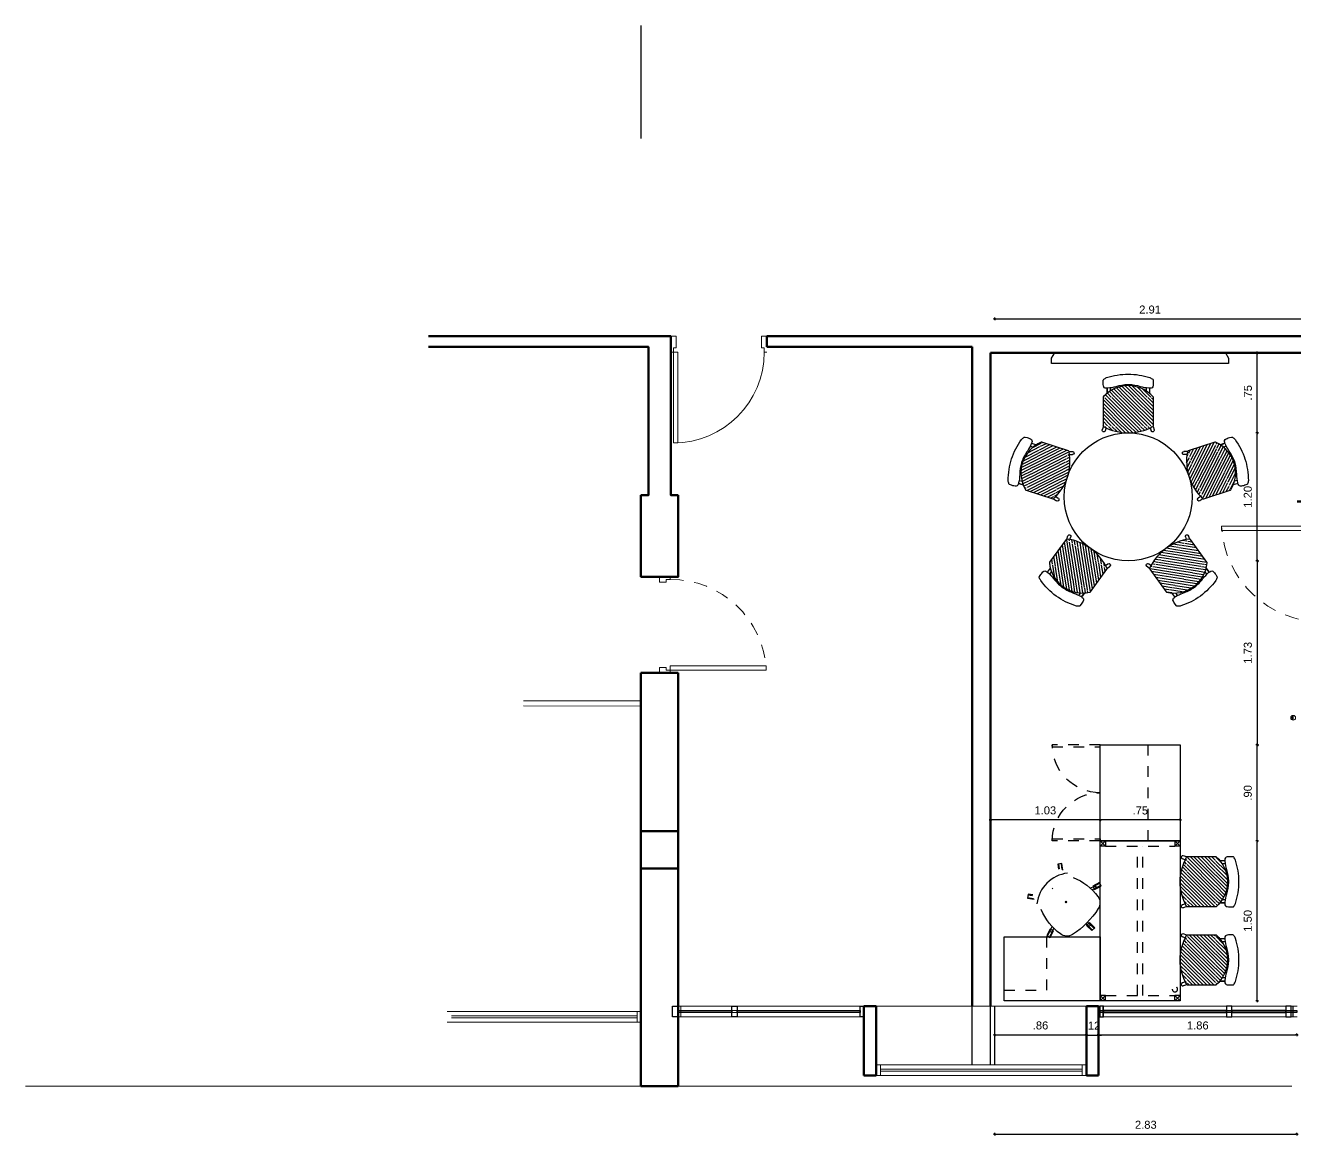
# Model space of a CAD drawing. Header units: millimetres. Extents: x -38 to 179, y -2 to 69.
# Drawn here: x 147.07 to 158.98, y 13.43 to 23.84 of the extents above; entities that cross this region are included whole.
import ezdxf

# ---------------------------------------------------------------- set-up
doc = ezdxf.new("R2010")
doc.units = ezdxf.units.MM
doc.linetypes.add('HIDDEN', pattern=[0.375, 0.25, -0.125])
doc.linetypes.add('HIDDEN2', pattern=[0.1875, 0.125, -0.0625])
doc.layers.get('0').update_dxf_attribs({"color": 255})
for name, color, linetype, lineweight in [('02 AZUL', 5, 'Continuous', 5), ('05 MAGENTA', 6, 'Continuous', 30), ('06 ROJO', 1, 'Continuous', 50), ('12 COLUMNAS', 4, 'Continuous', 70), ('14 ANTEPECHO', 3, 'Continuous', 15), ('15 DIVISIONES LIVS', 3, 'Continuous', 15), ('A_MUEBLES FIJOS', 6, 'Continuous', 5)]:
    doc.layers.add(name, color=color, linetype=linetype, lineweight=lineweight)
doc.layers.add('A_MOBILIARIO', color=6, linetype='Continuous')
doc.layers.add('X_COTAS50', color=6, linetype='Continuous')
doc.styles.add('UNAL PLANEACION', font='arial.ttf')
doc.dimstyles.new('COTAS 50', dxfattribs={"dimscale": 50, "dimtxt": 0.0015, "dimasz": 0.00025, "dimexe": 0, "dimexo": 0.00025, "dimgap": 0.001, "dimtad": 1, "dimzin": 4, "dimdsep": 46, "dimtxsty": 'UNAL PLANEACION', "dimblk": 'DIMBLK', "dimcen": 1, "dimse1": 1, "dimse2": 1, "dimclrd": 8, "dimclre": 8, "dimclrt": 256, "dimadec": 0, "dimazin": 1, "dimtfac": 1, "dimtix": 1, "dimtmove": 2, "dimatfit": 0, "dimldrblk": 'INDICE', "dimfxl": 1, "dimtolj": 1, "dimtzin": 0, "dimarcsym": 0})

# ---------------------------------------------------------------- blocks, each defined once
blk = doc.blocks.new('PT90M15')
blk.add_lwpolyline([(0.025, 0.1), (0.025, 1), (0.065, 1), (0.065, 0.1)], close=True)
for points in [[(0, 0), (0.05, 0), (0.05, 0.06), (0.025, 0.06), (0.025, 0.1), (0, 0.1)], [(0.9, 0), (0.85, 0), (0.85, 0.06), (0.875, 0.06), (0.875, 0.1), (0.9, 0.1)]]:
    blk.add_lwpolyline(points)
at = {"color": 252, "linetype": 'HIDDEN', "ltscale": 0.5}
blk.add_arc((-0.019, 0.107), 0.894, 359.542, 87.1849, dxfattribs=at)
blk = doc.blocks.new('DIMBLK')
for q in [(-1, 0), (0, 1), (1, 0), (0, -1)]:
    blk.add_line((0, 0), q)
blk.add_circle((0, 0), 0.5)
blk = doc.blocks.new('*D423')
at = {"layer": 'Defpoints', "color": 0, "transparency": 16777216}
for p in [(123.153, 3.636), (123.153, 1.924), (120.241, 1.651)]:
    blk.add_point(p, dxfattribs=at)
at = {"layer": 'X_COTAS50', "color": 8, "lineweight": -2, "transparency": 16777216}
blk.add_line((120.253, 3.636), (123.14, 3.636), dxfattribs=at)
at = {"layer": 'X_COTAS50', "color": 8, "lineweight": -2, "transparency": 16777216, "xscale": 0.0125, "yscale": 0.0125, "zscale": 0.0125, "rotation": 180}
blk.add_blockref('DIMBLK', (120.241, 3.636), dxfattribs=at)
at = {"layer": 'X_COTAS50', "color": 8, "lineweight": -2, "transparency": 16777216, "xscale": 0.0125, "yscale": 0.0125, "zscale": 0.0125}
blk.add_blockref('DIMBLK', (123.153, 3.636), dxfattribs=at)
at = {"layer": 'X_COTAS50', "transparency": 16777216, "insert": (121.697, 3.724), "char_height": 0.075, "attachment_point": 5, "style": 'UNAL PLANEACION'}
blk.add_mtext('\\A1;2.91', dxfattribs=at)
blk = doc.blocks.new('INDICE')
blk.add_line((-0.17, 0), (-1.17, 0))
blk.add_lwpolyline([(-0.52, 0.87), (-0.38, 0.93), (0, 0), (-0.38, -0.93), (-0.52, -0.87), (-0.17, 0)], close=True)
blk = doc.blocks.new('*D428')
at = {"layer": 'Defpoints', "color": 0, "transparency": 16777216}
for p in [(120.241, -2.806), (123.073, -3.351), (123.073, -4.007)]:
    blk.add_point(p, dxfattribs=at)
at = {"layer": 'X_COTAS50', "color": 8, "lineweight": -2, "transparency": 16777216}
blk.add_line((120.253, -4.007), (123.06, -4.007), dxfattribs=at)
at = {"layer": 'X_COTAS50', "color": 8, "lineweight": -2, "transparency": 16777216, "xscale": 0.0125, "yscale": 0.0125, "zscale": 0.0125, "rotation": 180}
blk.add_blockref('DIMBLK', (120.241, -4.007), dxfattribs=at)
at = {"layer": 'X_COTAS50', "color": 8, "lineweight": -2, "transparency": 16777216, "xscale": 0.0125, "yscale": 0.0125, "zscale": 0.0125}
blk.add_blockref('DIMBLK', (123.073, -4.007), dxfattribs=at)
at = {"layer": 'X_COTAS50', "transparency": 16777216, "insert": (121.657, -3.918), "char_height": 0.075, "attachment_point": 5, "style": 'UNAL PLANEACION'}
blk.add_mtext('\\A1;2.83', dxfattribs=at)
blk = doc.blocks.new('*D444')
at = {"layer": 'Defpoints', "color": 0, "transparency": 16777216}
for p in [(121.1, -3.076), (120.241, -3.487), (121.1, -3.73)]:
    blk.add_point(p, dxfattribs=at)
at = {"layer": 'X_COTAS50', "color": 8, "lineweight": -2, "transparency": 16777216}
blk.add_line((120.253, -3.076), (121.087, -3.076), dxfattribs=at)
at = {"layer": 'X_COTAS50', "color": 8, "lineweight": -2, "transparency": 16777216, "xscale": 0.0125, "yscale": 0.0125, "zscale": 0.0125, "rotation": 180}
blk.add_blockref('DIMBLK', (120.241, -3.076), dxfattribs=at)
at = {"layer": 'X_COTAS50', "color": 8, "lineweight": -2, "transparency": 16777216, "xscale": 0.0125, "yscale": 0.0125, "zscale": 0.0125}
blk.add_blockref('DIMBLK', (121.1, -3.076), dxfattribs=at)
at = {"layer": 'X_COTAS50', "transparency": 16777216, "insert": (120.67, -2.987), "char_height": 0.075, "attachment_point": 5, "style": 'UNAL PLANEACION'}
blk.add_mtext('\\A1;.86', dxfattribs=at)
blk = doc.blocks.new('*D445')
at = {"layer": 'Defpoints', "color": 0, "transparency": 16777216}
for p in [(121.215, -3.076), (121.1, -3.73), (121.215, -3.733)]:
    blk.add_point(p, dxfattribs=at)
at = {"layer": 'X_COTAS50', "color": 8, "lineweight": -2, "transparency": 16777216}
for p, q in [((121.087, -3.076), (121.075, -3.076)), ((121.1, -3.076), (121.215, -3.076)), ((121.227, -3.076), (121.24, -3.076))]:
    blk.add_line(p, q, dxfattribs=at)
at = {"layer": 'X_COTAS50', "color": 8, "lineweight": -2, "transparency": 16777216, "xscale": 0.0125, "yscale": 0.0125, "zscale": 0.0125}
blk.add_blockref('DIMBLK', (121.1, -3.076), dxfattribs=at)
at = {"layer": 'X_COTAS50', "color": 8, "lineweight": -2, "transparency": 16777216, "xscale": 0.0125, "yscale": 0.0125, "zscale": 0.0125, "rotation": 180}
blk.add_blockref('DIMBLK', (121.215, -3.076), dxfattribs=at)
at = {"layer": 'X_COTAS50', "transparency": 16777216, "insert": (121.157, -2.988), "char_height": 0.075, "attachment_point": 5, "style": 'UNAL PLANEACION'}
blk.add_mtext('\\A1;.12', dxfattribs=at)
blk = doc.blocks.new('*D446')
at = {"layer": 'Defpoints', "color": 0, "transparency": 16777216}
for p in [(123.073, -3.076), (121.215, -3.733), (123.073, -3.962)]:
    blk.add_point(p, dxfattribs=at)
at = {"layer": 'X_COTAS50', "color": 8, "lineweight": -2, "transparency": 16777216}
blk.add_line((121.227, -3.076), (123.06, -3.076), dxfattribs=at)
at = {"layer": 'X_COTAS50', "color": 8, "lineweight": -2, "transparency": 16777216, "xscale": 0.0125, "yscale": 0.0125, "zscale": 0.0125, "rotation": 180}
blk.add_blockref('DIMBLK', (121.215, -3.076), dxfattribs=at)
at = {"layer": 'X_COTAS50', "color": 8, "lineweight": -2, "transparency": 16777216, "xscale": 0.0125, "yscale": 0.0125, "zscale": 0.0125}
blk.add_blockref('DIMBLK', (123.073, -3.076), dxfattribs=at)
at = {"layer": 'X_COTAS50', "transparency": 16777216, "insert": (122.144, -2.987), "char_height": 0.075, "attachment_point": 5, "style": 'UNAL PLANEACION'}
blk.add_mtext('\\A1;1.86', dxfattribs=at)
blk = doc.blocks.new('MEDIA LUNA TOPE')
at = {"layer": 'A_MUEBLES FIJOS'}
for points in [[(98278.601, 103236.431), (98278.601, 103236.476)], [(98278.606, 103236.432), (98278.606, 103236.476)]]:
    blk.add_lwpolyline(points, dxfattribs=at)
for centre, radius in [((98278.601, 103236.454), 0.0225), ((98278.614, 103236.454), 0.0041), ((98278.614, 103236.454), 0.00268)]:
    blk.add_circle(centre, radius, dxfattribs=at)
blk = doc.blocks.new('*U13')
at = {"layer": 'A_MOBILIARIO'}
blk.add_lwpolyline([(0, 0), (0.9, 0), (0.9, 0.75), (0, 0.75)], close=True, dxfattribs=at)
at = {"layer": 'A_MOBILIARIO', "linetype": 'HIDDEN', "ltscale": 0.1}
blk.add_lwpolyline([(0, 0.45), (0.9, 0.45)], dxfattribs=at)
at = {"layer": 'A_MOBILIARIO', "color": 252, "linetype": 'HIDDEN', "ltscale": 0.1}
for points in [[(0, 0), (0, -0.45), (0.018, -0.45), (0.018, 0)], [(0.9, 0), (0.9, -0.45), (0.882, -0.45), (0.882, 0)]]:
    blk.add_lwpolyline(points, close=True, dxfattribs=at)
at = {"layer": 'A_MOBILIARIO', "color": 252, "linetype": 'HIDDEN2'}
for centre, start, end in [((0, 0), 270, 0), ((0.9, 0), 180, 270)]:
    blk.add_arc(centre, 0.45, start, end, dxfattribs=at)
blk = doc.blocks.new('MB-SO-PM')
at = {"layer": 'A_MOBILIARIO', "color": 252, "ltscale": 0.1}
for points in [[(-0.172, 0.266), (-0.199, 0.303), (-0.229, 0.282), (-0.192, 0.23)], [(-0.224, 0.285), (-0.19, 0.239)], [(-0.204, 0.3), (-0.178, 0.264)], [(0.191, 0.233), (0.227, 0.283), (0.197, 0.305), (0.17, 0.267)], [(0.202, 0.301), (0.176, 0.265)], [(0.222, 0.287), (0.189, 0.242)], [(-0.348, -0.102), (-0.282, -0.08)], [(-0.341, -0.125), (-0.274, -0.103)], [(0.341, -0.122), (0.275, -0.101)], [(0.349, -0.099), (0.282, -0.078)], [(-0.011, -0.362), (-0.011, -0.292)], [(0.013, -0.362), (0.013, -0.292)]]:
    blk.add_lwpolyline(points, dxfattribs=at)
at = {"layer": 'A_MOBILIARIO'}
for points in [[(-0.004, 0.179, -0.001549), (0.004, 0.179, -0.001549)], [(0.212, 0.114, -0.134915), (0.249, -0.175, -0.313815), (0.171, -0.258, -0.106624), (-0.17, -0.259, -0.313815), (-0.248, -0.175, -0.134915), (-0.212, 0.114)]]:
    blk.add_lwpolyline(points, format="xyb", dxfattribs=at)
for points in [[(0.012, 0), (-0.012, 0)], [(0, 0.012), (0, -0.012)]]:
    blk.add_lwpolyline(points, dxfattribs=at)
at = {"layer": 'A_MOBILIARIO', "color": 252, "ltscale": 0.1}
for points in [[(-0.339, -0.131), (-0.272, -0.109), (-0.284, -0.074), (-0.35, -0.095)], [(0.351, -0.093), (0.284, -0.072), (0.273, -0.107), (0.339, -0.129)], [(0.02, -0.362), (0.02, -0.292), (-0.017, -0.292), (-0.017, -0.362)]]:
    blk.add_lwpolyline(points, close=True, dxfattribs=at)
for points in [[(-0.254, -0.094), (-0.289, -0.104, -1.057066), (-0.293, -0.085), (-0.253, -0.07)], [(0.253, -0.07), (0.295, -0.086, -1.057066), (0.287, -0.103), (0.254, -0.094)], [(0.011, -0.277), (0.01, -0.307, -1.057066), (-0.009, -0.305), (-0.011, -0.277)]]:
    blk.add_lwpolyline(points, format="xyb", dxfattribs=at)
blk.add_arc((0, -0.076), 0.327, 51.6831, 128.4484, dxfattribs=at)
blk = doc.blocks.new('MB-SI-CT')
h = blk.add_hatch()
h.set_pattern_fill('ANSI31', color=252, scale=0.0075)
edge = h.paths.add_edge_path()
edge.add_arc((0, 0.13), 0.311, 41.3044, 138.6956, ccw=False)
edge.add_arc((0.226, 0.329), 0.0103, 0, 41.3044, ccw=False)
edge.add_line((0.236, 0.329), (0.236, 0.067))
edge.add_arc((0.226, 0.067), 0.0103, -61.5917, 0, ccw=False)
edge.add_arc((0, 0.485), 0.485, 241.5917, 298.4083, ccw=False)
edge.add_arc((-0.226, 0.067), 0.0103, 180, 241.5917, ccw=False)
edge.add_line((-0.236, 0.067), (-0.236, 0.329))
edge.add_arc((-0.226, 0.329), 0.0103, 138.6956, 180, ccw=False)
at = {"layer": 'A_MOBILIARIO', "color": 252}
for p, q in [((0.198, 0.37), (0.198, 0.417)), ((-0.233, 0.06), (-0.243, 0.028)), ((-0.207, 0.046), (-0.215, 0.02)), ((0.207, 0.046), (0.215, 0.02)), ((0.233, 0.06), (0.243, 0.028))]:
    blk.add_line(p, q, dxfattribs=at)
at = {"layer": 'A_MOBILIARIO'}
blk.add_line((0.198, 0.37), (0.198, 0.403), dxfattribs=at)
blk.add_lwpolyline([(-0.23, 0.502, 0.247322), (-0.234, 0.493), (-0.235, 0.473, 0.081502), (-0.23, 0.43, 0.224036), (-0.216, 0.419, 0.08102), (-0.192, 0.418, 0.050946), (-0.116, 0.432, -0.052412), (-0.005, 0.451, -0.014862), (0.005, 0.451, -0.052412), (0.116, 0.432, 0.050946), (0.192, 0.418, 0.08102), (0.216, 0.419, 0.224036), (0.23, 0.43, 0.081502), (0.235, 0.473), (0.234, 0.493, 0.247322), (0.23, 0.502, 0.032977), (0.202, 0.518, 0.07399), (0, 0.55, 0.07399), (-0.202, 0.518, 0.032977), (-0.23, 0.502)], format="xyb", dxfattribs=at)
blk.add_lwpolyline([(-0.234, 0.336, -0.452522), (0.234, 0.336, -0.182201), (0.236, 0.329), (0.236, 0.067, -0.275407), (0.231, 0.058, -0.253116), (-0.231, 0.058, -0.275407), (-0.236, 0.067), (-0.236, 0.329, -0.182201)], format="xyb", close=True, dxfattribs=at)
at = {"layer": 'A_MOBILIARIO', "color": 252}
for points in [[(-0.198, 0.417), (-0.198, 0.37)], [(-0.169, 0.42), (-0.169, 0.392)], [(0.169, 0.42), (0.169, 0.392)], [(0.198, 0.417), (0.198, 0.37)]]:
    blk.add_lwpolyline(points, dxfattribs=at)
for centre, start, end in [((-0.229, 0.024), 162.7298, 342.7298), ((0.229, 0.024), 197.2702, 17.2702)]:
    blk.add_arc(centre, 0.0149, start, end, dxfattribs=at)
blk = doc.blocks.new('MB-ETL-150x165')
at = {"layer": 'A_MOBILIARIO'}
for points in [[(0.75, 0), (0.75, 1.5), (0, 1.5), (0, 0)], [(0.75, 0), (1.65, 0), (1.65, 0.6), (0.75, 0.6)]]:
    blk.add_lwpolyline(points, close=True, dxfattribs=at)
at = {"layer": 'A_MOBILIARIO', "color": 252, "linetype": 'HIDDEN2', "ltscale": 0.1}
for points in [[(0, 1.5), (0.05, 1.45)], [(0, 1.45), (0.05, 1.5)], [(0, 1.45), (0.05, 1.45)], [(0.05, 1.5), (0.05, 1.45)], [(0.7, 1.5), (0.7, 1.45)], [(0.75, 1.5), (0.7, 1.45)], [(0.75, 1.45), (0.7, 1.5)], [(0.7, 1.45), (0.75, 1.45)], [(0, 0.05), (0.05, 0.05)], [(0, 0), (0.05, 0.05)], [(0, 0.05), (0.05, 0)], [(0.05, 0), (0.05, 0.05)], [(0.7, 0), (0.7, 0.05)], [(0.75, 0), (0.7, 0.05)], [(0.75, 0.05), (0.7, 0)], [(0.7, 0.05), (0.75, 0.05)]]:
    blk.add_lwpolyline(points, dxfattribs=at)
at = {"layer": 'A_MOBILIARIO', "color": 252, "linetype": 'HIDDEN2', "ltscale": 0.25}
for points in [[(0.7, 1.45), (0.05, 1.45)], [(0.35, 0.05), (0.35, 1.45)], [(0.4, 0.05), (0.4, 1.45)], [(1.65, 0.1), (1.25, 0.1), (1.25, 0.6)], [(0.7, 0.05), (0.05, 0.05)]]:
    blk.add_lwpolyline(points, dxfattribs=at)
at = {"layer": 'A_MOBILIARIO', "color": 252, "linetype": 'HIDDEN', "ltscale": 0.25}
blk.add_circle((0.05, 0.109), 0.025, dxfattribs=at)
blk = doc.blocks.new('MB-MA-120')
at = {"layer": 'A_MOBILIARIO', "color": 4}
blk.add_circle((0, 0), 0.6, dxfattribs=at)
blk = doc.blocks.new('*D397')
at = {"layer": 'Defpoints', "color": 0, "transparency": 16777216}
for p in [(121.23, -1.06), (121.23, -1.256), (121.98, -2.756)]:
    blk.add_point(p, dxfattribs=at)
at = {"layer": 'X_COTAS50', "color": 8, "lineweight": -2, "transparency": 16777216}
blk.add_line((121.967, -1.06), (121.242, -1.06), dxfattribs=at)
at = {"layer": 'X_COTAS50', "color": 8, "lineweight": -2, "transparency": 16777216, "xscale": 0.0125, "yscale": 0.0125, "zscale": 0.0125, "rotation": 180}
blk.add_blockref('DIMBLK', (121.23, -1.06), dxfattribs=at)
at = {"layer": 'X_COTAS50', "color": 8, "lineweight": -2, "transparency": 16777216, "xscale": 0.0125, "yscale": 0.0125, "zscale": 0.0125}
blk.add_blockref('DIMBLK', (121.98, -1.06), dxfattribs=at)
at = {"layer": 'X_COTAS50', "transparency": 16777216, "insert": (121.605, -0.972), "char_height": 0.075, "attachment_point": 5, "style": 'UNAL PLANEACION'}
blk.add_mtext('\\A1;.75', dxfattribs=at)
blk = doc.blocks.new('*D398')
at = {"layer": 'Defpoints', "color": 0, "transparency": 16777216}
for p in [(120.2, -1.06), (120.2, -1.166), (121.23, -1.256)]:
    blk.add_point(p, dxfattribs=at)
at = {"layer": 'X_COTAS50', "color": 8, "lineweight": -2, "transparency": 16777216}
blk.add_line((121.217, -1.06), (120.212, -1.06), dxfattribs=at)
at = {"layer": 'X_COTAS50', "color": 8, "lineweight": -2, "transparency": 16777216, "xscale": 0.0125, "yscale": 0.0125, "zscale": 0.0125, "rotation": 180}
blk.add_blockref('DIMBLK', (120.2, -1.06), dxfattribs=at)
at = {"layer": 'X_COTAS50', "color": 8, "lineweight": -2, "transparency": 16777216, "xscale": 0.0125, "yscale": 0.0125, "zscale": 0.0125}
blk.add_blockref('DIMBLK', (121.23, -1.06), dxfattribs=at)
at = {"layer": 'X_COTAS50', "transparency": 16777216, "insert": (120.715, -0.971), "char_height": 0.075, "attachment_point": 5, "style": 'UNAL PLANEACION'}
blk.add_mtext('\\A1;1.03', dxfattribs=at)
blk = doc.blocks.new('*D399')
at = {"layer": 'Defpoints', "color": 0, "transparency": 16777216}
for p in [(121.98, -1.256), (122.702, -1.256), (121.98, -2.756)]:
    blk.add_point(p, dxfattribs=at)
at = {"layer": 'X_COTAS50', "color": 8, "lineweight": -2, "transparency": 16777216}
blk.add_line((122.702, -2.743), (122.702, -1.268), dxfattribs=at)
at = {"layer": 'X_COTAS50', "color": 8, "lineweight": -2, "transparency": 16777216, "xscale": 0.0125, "yscale": 0.0125, "zscale": 0.0125}
for p, rotation in [((122.702, -1.256), 90), ((122.702, -2.756), 270)]:
    blk.add_blockref('DIMBLK', p, dxfattribs=dict(at, rotation=rotation))
at = {"layer": 'X_COTAS50', "transparency": 16777216, "insert": (122.613, -2.006), "char_height": 0.075, "attachment_point": 5, "rotation": 90, "style": 'UNAL PLANEACION'}
blk.add_mtext('\\A1;1.50', dxfattribs=at)
blk = doc.blocks.new('*D400')
at = {"layer": 'Defpoints', "color": 0, "transparency": 16777216}
for p in [(121.98, -0.356), (122.702, -0.356), (121.98, -1.256)]:
    blk.add_point(p, dxfattribs=at)
at = {"layer": 'X_COTAS50', "color": 8, "lineweight": -2, "transparency": 16777216}
blk.add_line((122.702, -1.243), (122.702, -0.368), dxfattribs=at)
at = {"layer": 'X_COTAS50', "color": 8, "lineweight": -2, "transparency": 16777216, "xscale": 0.0125, "yscale": 0.0125, "zscale": 0.0125}
for p, rotation in [((122.702, -0.356), 90), ((122.702, -1.256), 270)]:
    blk.add_blockref('DIMBLK', p, dxfattribs=dict(at, rotation=rotation))
at = {"layer": 'X_COTAS50', "transparency": 16777216, "insert": (122.613, -0.806), "char_height": 0.075, "attachment_point": 5, "rotation": 90, "style": 'UNAL PLANEACION'}
blk.add_mtext('\\A1;.90', dxfattribs=at)
blk = doc.blocks.new('*D401')
at = {"layer": 'Defpoints', "color": 0, "transparency": 16777216}
for p in [(121.492, 1.369), (122.702, 1.369), (121.98, -0.356)]:
    blk.add_point(p, dxfattribs=at)
at = {"layer": 'X_COTAS50', "color": 8, "lineweight": -2, "transparency": 16777216}
blk.add_line((122.702, -0.343), (122.702, 1.357), dxfattribs=at)
at = {"layer": 'X_COTAS50', "color": 8, "lineweight": -2, "transparency": 16777216, "xscale": 0.0125, "yscale": 0.0125, "zscale": 0.0125}
for p, rotation in [((122.702, 1.369), 90), ((122.702, -0.356), 270)]:
    blk.add_blockref('DIMBLK', p, dxfattribs=dict(at, rotation=rotation))
at = {"layer": 'X_COTAS50', "transparency": 16777216, "insert": (122.613, 0.507), "char_height": 0.075, "attachment_point": 5, "rotation": 90, "style": 'UNAL PLANEACION'}
blk.add_mtext('\\A1;1.73', dxfattribs=at)
blk = doc.blocks.new('*D402')
at = {"layer": 'Defpoints', "color": 0, "transparency": 16777216}
for p in [(121.492, 2.569), (122.702, 2.569), (121.492, 1.369)]:
    blk.add_point(p, dxfattribs=at)
at = {"layer": 'X_COTAS50', "color": 8, "lineweight": -2, "transparency": 16777216}
blk.add_line((122.702, 1.382), (122.702, 2.557), dxfattribs=at)
at = {"layer": 'X_COTAS50', "color": 8, "lineweight": -2, "transparency": 16777216, "xscale": 0.0125, "yscale": 0.0125, "zscale": 0.0125}
for p, rotation in [((122.702, 2.569), 90), ((122.702, 1.369), 270)]:
    blk.add_blockref('DIMBLK', p, dxfattribs=dict(at, rotation=rotation))
at = {"layer": 'X_COTAS50', "transparency": 16777216, "insert": (122.613, 1.969), "char_height": 0.075, "attachment_point": 5, "rotation": 90, "style": 'UNAL PLANEACION'}
blk.add_mtext('\\A1;1.20', dxfattribs=at)
blk = doc.blocks.new('*D403')
at = {"layer": 'Defpoints', "color": 0, "transparency": 16777216}
for p in [(120.18, 3.319), (122.702, 3.319), (121.492, 2.569)]:
    blk.add_point(p, dxfattribs=at)
at = {"layer": 'X_COTAS50', "color": 8, "lineweight": -2, "transparency": 16777216}
blk.add_line((122.702, 2.582), (122.702, 3.307), dxfattribs=at)
at = {"layer": 'X_COTAS50', "color": 8, "lineweight": -2, "transparency": 16777216, "xscale": 0.0125, "yscale": 0.0125, "zscale": 0.0125}
for p, rotation in [((122.702, 3.319), 90), ((122.702, 2.569), 270)]:
    blk.add_blockref('DIMBLK', p, dxfattribs=dict(at, rotation=rotation))
at = {"layer": 'X_COTAS50', "transparency": 16777216, "insert": (122.614, 2.944), "char_height": 0.075, "attachment_point": 5, "rotation": 90, "style": 'UNAL PLANEACION'}
blk.add_mtext('\\A1;.75', dxfattribs=at)
blk = doc.blocks.new('ventana fachada uriel gran')
at = {"color": 3}
for points in [[(-0.055, 0.65), (-0.005, 0.65), (-0.005, 0.55), (-0.055, 0.55)], [(-0.005, 0.61), (0.501, 0.61), (0.501, 0.59), (-0.005, 0.59)], [(0.501, 0.65), (0.551, 0.65), (0.551, 0.55), (0.501, 0.55)], [(0.551, 0.61), (1.706, 0.61), (1.706, 0.59), (0.551, 0.59)], [(1.706, 0.65), (1.74, 0.65), (1.74, 0.55), (1.706, 0.55)]]:
    blk.add_lwpolyline(points, close=True, dxfattribs=at)
blk = doc.blocks.new('ventanas complet onci')
at = {"elevation": -1.48}
blk.add_lwpolyline([(-12.355, 0.61), (-10.497, 0.61), (-10.497, 0.59), (-12.355, 0.59)], close=True, dxfattribs=at)
at = {"color": 3}
for p in [(-16.295, 0, -1.48), (-10.075, 0, -1.48), (-3.94, 0, -1.48)]:
    blk.add_blockref('ventana fachada uriel gran', p, dxfattribs=at)
at = {"color": 3, "xscale": -1}
for p in [(-10.605, 0, -1.48), (-4.385, 0, -1.48), (1.75, 0, -1.48)]:
    blk.add_blockref('ventana fachada uriel gran', p, dxfattribs=at)
blk = doc.blocks.new('onci op2')
at = {"layer": '02 AZUL'}
for p, q in [((-1.212, -3.3), (-1.212, -3.2)), ((-1.212, -3.3), (-1.212, -3.2)), ((-1.212, -3.3), (-1.212, -3.2)), ((-0.8, -3.25), (-0.8, -3.15)), ((-0.8, -3.25), (-0.8, -3.15)), ((-0.8, -3.25), (-0.8, -3.15)), ((0.875, -3.19), (-0.8, -3.19)), ((0.875, -3.19), (-0.8, -3.19)), ((0.875, -3.19), (-0.8, -3.19)), ((0.875, -3.21), (-0.8, -3.21)), ((0.875, -3.21), (-0.8, -3.21)), ((0.875, -3.21), (-0.8, -3.21)), ((3.155, -3.25), (3.155, -3.15)), ((3.155, -3.25), (3.155, -3.15)), ((3.155, -3.19), (4.937, -3.19)), ((3.155, -3.19), (4.937, -3.19)), ((3.155, -3.19), (4.937, -3.19)), ((3.155, -3.21), (4.937, -3.21)), ((3.155, -3.21), (4.937, -3.21)), ((3.155, -3.21), (4.937, -3.21)), ((4.935, -3.25), (4.935, -3.15)), ((4.937, -3.25), (4.937, -3.15)), ((4.937, -3.25), (4.937, -3.15)), ((-2.95, -3.24), (-1.212, -3.24)), ((-2.95, -3.24), (-1.212, -3.24)), ((-2.95, -3.24), (-1.212, -3.24)), ((-2.95, -3.26), (-1.212, -3.26)), ((-2.95, -3.26), (-1.212, -3.26)), ((-2.95, -3.26), (-1.212, -3.26)), ((1.07, -3.8), (1.07, -3.7)), ((1.07, -3.8), (1.07, -3.7)), ((1.07, -3.8), (1.07, -3.7)), ((2.96, -3.74), (1.07, -3.74)), ((2.96, -3.74), (1.07, -3.74)), ((2.96, -3.74), (1.07, -3.74)), ((2.96, -3.76), (1.07, -3.76)), ((2.96, -3.76), (1.07, -3.76)), ((2.96, -3.76), (1.07, -3.76)), ((1.965, -3.7), (2.065, -3.7)), ((1.965, -3.7), (2.065, -3.7)), ((2.96, -3.8), (2.96, -3.7)), ((2.96, -3.8), (2.96, -3.7)), ((2.96, -3.8), (2.96, -3.7))]:
    blk.add_line(p, q, dxfattribs=at)
for points in [[(-0.895, 3.13), (-0.845, 3.13), (-0.845, 3.02), (-0.87, 3.02), (-0.87, 2.98), (-0.895, 2.98)], [(-0.895, 3.13), (-0.845, 3.13), (-0.845, 3.02), (-0.87, 3.02), (-0.87, 2.98), (-0.895, 2.98)], [(-0.895, 3.13), (-0.845, 3.13), (-0.845, 3.02), (-0.87, 3.02), (-0.87, 2.98), (-0.895, 2.98)], [(0.005, 3.13), (-0.045, 3.13), (-0.045, 3.02), (-0.02, 3.02), (-0.02, 2.98), (0.005, 2.98)], [(0.005, 3.13), (-0.045, 3.13), (-0.045, 3.02), (-0.02, 3.02), (-0.02, 2.98), (0.005, 2.98)], [(0.005, 3.13), (-0.045, 3.13), (-0.045, 3.02), (-0.02, 3.02), (-0.02, 2.98), (0.005, 2.98)]]:
    blk.add_lwpolyline(points, dxfattribs=at)
blk.add_lwpolyline([(-0.87, 2.98), (-0.87, 2.13), (-0.83, 2.13), (-0.83, 2.98)], close=True, dxfattribs=at)
blk.add_lwpolyline([(-0.87, 2.98), (-0.87, 2.13), (-0.83, 2.13), (-0.83, 2.98)], close=True, dxfattribs=at)
blk.add_lwpolyline([(-0.87, 2.98), (-0.87, 2.13), (-0.83, 2.13), (-0.83, 2.98)], close=True, dxfattribs=at)
at = {"layer": '02 AZUL', "ltscale": 0.1}
blk.add_lwpolyline([(0.875, -3.21), (0.875, -3.25), (0.875, -3.15)], dxfattribs=at)
blk.add_lwpolyline([(0.875, -3.21), (0.875, -3.25), (0.875, -3.15)], dxfattribs=at)
blk.add_lwpolyline([(0.875, -3.21), (0.875, -3.25), (0.875, -3.15)], dxfattribs=at)
at = {"layer": '02 AZUL'}
blk.add_arc((-0.87, 2.98), 0.85, 270, 0, dxfattribs=at)
blk.add_arc((-0.87, 2.98), 0.85, 270, 0, dxfattribs=at)
blk.add_arc((-0.87, 2.98), 0.85, 270, 0, dxfattribs=at)
at = {"layer": '05 MAGENTA'}
for p, q in [((1.93, -3.7), (1.93, -3.15)), ((1.93, -3.7), (1.93, -3.15)), ((1.93, -3.7), (1.93, -3.15)), ((2.1, -3.7), (2.1, -3.15)), ((2.1, -3.7), (2.1, -3.15)), ((2.141, -3.7), (2.141, -3.15))]:
    blk.add_line(p, q, dxfattribs=at)
at = {"layer": '06 ROJO'}
for p, q in [((-3.165, 3.13), (-0.895, 3.13)), ((-3.165, 3.13), (-0.895, 3.13)), ((-3.165, 3.13), (-0.895, 3.13)), ((0.005, 3.13), (7.23, 3.13)), ((0.005, 3.13), (7.23, 3.13)), ((0.005, 3.13), (7.23, 3.13)), ((-3.165, 3.03), (-1.175, 3.03)), ((-3.165, 3.03), (-1.175, 3.03)), ((-3.165, 3.03), (-1.175, 3.03)), ((0.005, 3.03), (1.93, 3.03)), ((0.005, 3.03), (1.93, 3.03)), ((0.005, 3.03), (1.93, 3.03)), ((1.93, 3.03), (1.93, -3.15)), ((1.93, 3.03), (1.93, -3.15)), ((1.93, 3.03), (1.93, -3.15)), ((2.1, 2.975), (2.1, -3.15)), ((2.1, 2.975), (4.905, 2.975)), ((-0.825, -0.025), (-1.175, -0.025)), ((-1.175, -0.025), (-1.175, -1.51)), ((-0.825, -0.025), (-1.175, -0.025)), ((-1.175, -0.025), (-1.175, -1.51)), ((-0.825, -0.025), (-1.175, -0.025)), ((-1.175, -0.025), (-1.175, -1.51)), ((-0.825, -1.51), (-0.825, -0.025)), ((-0.825, -1.51), (-0.825, -0.025)), ((-0.825, -1.51), (-0.825, -0.025)), ((-1.175, -3.9), (-1.175, -1.86)), ((-1.175, -3.9), (-1.175, -1.86)), ((-1.175, -3.9), (-1.175, -1.86)), ((0.915, -3.8), (0.915, -3.15)), ((0.915, -3.15), (1.03, -3.15)), ((0.915, -3.8), (0.915, -3.15)), ((0.915, -3.15), (1.03, -3.15)), ((0.915, -3.8), (0.915, -3.15)), ((0.915, -3.15), (1.03, -3.15)), ((1.03, -3.8), (1.03, -3.15)), ((1.03, -3.8), (1.03, -3.15)), ((1.03, -3.8), (1.03, -3.15)), ((3, -3.15), (3.115, -3.15)), ((3, -3.8), (3, -3.15)), ((3, -3.8), (3, -3.15)), ((3, -3.8), (3, -3.15)), ((3.115, -3.8), (3.115, -3.15)), ((3.115, -3.8), (3.115, -3.15)), ((3.115, -3.8), (3.115, -3.15)), ((0.915, -3.8), (1.03, -3.8)), ((0.915, -3.8), (1.03, -3.8)), ((0.915, -3.8), (1.03, -3.8)), ((3, -3.8), (3.115, -3.8)), ((3, -3.8), (3.115, -3.8)), ((3, -3.8), (3.115, -3.8)), ((-1.175, -3.9), (-0.825, -3.9)), ((-1.175, -3.9), (-0.825, -3.9)), ((-1.175, -3.9), (-0.825, -3.9))]:
    blk.add_line(p, q, dxfattribs=at)
for points in [[(-0.895, 3.03), (-0.895, 3.13)], [(-0.895, 3.03), (-0.895, 3.13)], [(-0.895, 3.03), (-0.895, 3.13)], [(0.005, 3.03), (0.005, 3.13)], [(0.005, 3.03), (0.005, 3.13)], [(0.005, 3.03), (0.005, 3.13)], [(-1.175, 3.03), (-1.105, 3.03), (-1.105, 1.64), (-1.175, 1.64)], [(-1.175, 3.03), (-1.105, 3.03), (-1.105, 1.64), (-1.175, 1.64)], [(-1.175, 3.03), (-1.105, 3.03), (-1.105, 1.64), (-1.175, 1.64)], [(-0.895, 3.03), (-0.895, 3.03), (-0.895, 1.64), (-0.825, 1.64)], [(-0.895, 3.03), (-0.895, 3.03), (-0.895, 1.64), (-0.825, 1.64)], [(-0.895, 3.03), (-0.895, 3.03), (-0.895, 1.64), (-0.825, 1.64)], [(4.886, 2.975), (5.065, 2.975), (5.065, 1.58), (4.975, 1.58)], [(-1.175, 1.64), (-1.175, 0.875), (-0.825, 0.875), (-0.825, 1.64)], [(-1.175, 1.64), (-1.175, 0.875), (-0.825, 0.875), (-0.825, 1.64)], [(-1.175, 1.64), (-1.175, 0.875), (-0.825, 0.875), (-0.825, 1.64)], [(-0.825, -0.86), (-0.825, -0.86)], [(-0.825, -0.86), (-0.825, -0.86)], [(-0.825, -0.86), (-0.825, -0.86)], [(-0.825, -3.9), (-0.825, -1.86)], [(-0.825, -3.9), (-0.825, -1.86)], [(-0.825, -3.9), (-0.825, -1.86)]]:
    blk.add_lwpolyline(points, dxfattribs=at)
at = {"layer": '12 COLUMNAS'}
blk.add_lwpolyline([(-1.175, -1.51), (-1.175, -1.86), (-0.825, -1.86), (-0.825, -1.51)], close=True, dxfattribs=at)
blk.add_lwpolyline([(-1.175, -1.51), (-1.175, -1.86), (-0.825, -1.86), (-0.825, -1.51)], close=True, dxfattribs=at)
blk.add_lwpolyline([(-1.175, -1.51), (-1.175, -1.86), (-0.825, -1.86), (-0.825, -1.51)], close=True, dxfattribs=at)
at = {"layer": '14 ANTEPECHO'}
for p, q in [((-2.99, -3.2), (-1.175, -3.2)), ((-2.99, -3.2), (-1.175, -3.2)), ((-2.99, -3.2), (-1.175, -3.2)), ((0.915, -3.15), (-0.825, -3.15)), ((0.915, -3.15), (-0.825, -3.15)), ((0.915, -3.15), (-0.825, -3.15)), ((3.115, -3.15), (4.975, -3.15)), ((-2.99, -3.3), (-1.175, -3.3)), ((-2.99, -3.3), (-1.175, -3.3)), ((-2.99, -3.3), (-1.175, -3.3)), ((0.915, -3.25), (-0.825, -3.25)), ((0.915, -3.25), (-0.825, -3.25)), ((0.915, -3.25), (-0.825, -3.25)), ((3.115, -3.25), (4.975, -3.25)), ((3.115, -3.25), (4.975, -3.25)), ((3.115, -3.25), (4.975, -3.25)), ((3, -3.7), (1.03, -3.7)), ((3, -3.7), (1.03, -3.7)), ((3, -3.7), (1.03, -3.7)), ((3, -3.8), (1.03, -3.8)), ((3, -3.8), (1.03, -3.8)), ((3, -3.8), (1.03, -3.8)), ((-6.945, -3.9), (-1.175, -3.9)), ((-0.84, -3.9), (4.925, -3.9)), ((-0.84, -3.9), (4.925, -3.9)), ((-0.84, -3.9), (4.925, -3.9))]:
    blk.add_line(p, q, dxfattribs=at)
at = {"layer": '15 DIVISIONES LIVS'}
for p, q in [((-2.275, -0.287), (-1.175, -0.287)), ((-2.275, -0.287), (-1.175, -0.287)), ((-2.275, -0.287), (-1.175, -0.287)), ((-2.275, -0.336), (-1.175, -0.337)), ((-2.275, -0.336), (-1.175, -0.337)), ((-2.275, -0.336), (-1.175, -0.337)), ((1.015, -3.15), (3.015, -3.15)), ((1.015, -3.15), (3.015, -3.15)), ((1.015, -3.15), (3.015, -3.15))]:
    blk.add_line(p, q, dxfattribs=at)
at = {"layer": 'A_MOBILIARIO', "color": 6, "ltscale": 0.5}
blk.add_lwpolyline([(4.333, 2.875), (2.673, 2.875), (2.673, 2.925), (2.703, 2.975), (4.303, 2.975), (4.333, 2.925)], close=True, dxfattribs=at)
at = {"layer": '02 AZUL', "xscale": -1.05793444889465, "yscale": 1.05793444889465, "zscale": 1.05793444889465, "rotation": 90}
blk.add_blockref('PT90M15', (5.325, 1.377), dxfattribs=at)
at = {"layer": '02 AZUL', "xscale": -1, "rotation": 270}
blk.add_blockref('PT90M15', (-1, -0.025), dxfattribs=at)
blk.add_blockref('PT90M15', (-1, -0.025), dxfattribs=at)
blk.add_blockref('PT90M15', (-1, -0.025), dxfattribs=at)
at = {"layer": 'A_MOBILIARIO', "xscale": -1}
for name, p in [('MB-SI-CT', (3.392, 2.225)), ('MB-ETL-150x165', (3.88, -3.1))]:
    blk.add_blockref(name, p, dxfattribs=at)
for name, p, rotation in [('MB-SI-CT', (2.822, 1.81), 72.00000000000006), ('MB-SI-CT', (3.963, 1.81), 288.0000000000001), ('MB-SI-CT', (3.04, 1.14), 144), ('MB-SI-CT', (3.745, 1.14), 216), ('*U13', (3.13, -1.6), 270.0000000000001)]:
    blk.add_blockref(name, p, dxfattribs=dict(at, rotation=rotation))
at = {"layer": 'A_MOBILIARIO'}
blk.add_blockref('MB-MA-120', (3.392, 1.625), dxfattribs=at)
for name, p, rotation in [('MB-SO-PM', (2.808, -2.174), 44.99999999999996), ('MB-SI-CT', (3.88, -1.984), 270), ('MB-SI-CT', (3.88, -2.716), 270)]:
    blk.add_blockref(name, p, dxfattribs=dict(at, rotation=rotation))
at = {"layer": 'A_MUEBLES FIJOS', "xscale": -1}
blk.add_blockref('MEDIA LUNA TOPE', (98283.539, -103236.9), dxfattribs=at)
at = {"layer": 'X_COTAS50'}
for base, p1, p2, picture, middle, set_off in [((5.053, 3.292), (2.141, 1.306), (5.053, 1.58), '*D423', (3.597, 3.38), (-118.1, -0.344)), ((4.973, -4.351), (2.141, -3.15), (4.973, -3.696), '*D428', (3.557, -4.263), (-118.1, -0.344)), ((3, -3.42), (2.141, -3.832), (3, -4.074), '*D444', (2.57, -3.332), (-118.1, -0.344)), ((3.115, -3.42000637), (3, -4.073959628), (3.115, -4.077874069), '*D445', (3.0575, -3.332352891), (-118.099584672, -0.344422489)), ((4.973, -3.42), (3.115, -4.078), (4.973, -4.307), '*D446', (4.044, -3.332), (-118.1, -0.344))]:
    dim = blk.add_linear_dim(base=base, p1=p1, p2=p2, dimstyle='COTAS 50', dxfattribs=at)
    dim.commit()
    dim.dimension.update_dxf_attribs({"geometry": picture, "text_midpoint": middle, "insert": set_off})
for base, p1, p2, angle, picture, middle, set_off in [((4.602, 2.975), (3.392, 2.225), (2.08, 2.975), 90, '*D403', (4.514, 2.6), (-118.1, -0.344)), ((4.602, 2.225), (3.392, 1.025), (3.392, 2.225), 90, '*D402', (4.514, 1.625), (-118.1, -0.344)), ((4.602183431, 1.025), (3.88, -0.7), (3.392360184, 1.025), 90, '*D401', (4.513864878, 0.1625), (-118.099584672, -0.344422489)), ((4.602, -0.7), (3.88, -1.6), (3.88, -0.7), 90, '*D400', (4.514, -1.15), (-118.1, -0.344)), ((2.1, -1.404), (3.13, -1.6), (2.1, -1.51), 180, '*D398', (2.615, -1.316), (-118.1, -0.344)), ((3.13, -1.404), (3.88, -3.1), (3.13, -1.6), 180, '*D397', (3.505, -1.316), (-118.1, -0.344)), ((4.602, -1.6), (3.88, -3.1), (3.88, -1.6), 90, '*D399', (4.514, -2.35), (-118.1, -0.344))]:
    dim = blk.add_linear_dim(base=base, p1=p1, p2=p2, angle=angle, dimstyle='COTAS 50', dxfattribs=at)
    dim.commit()
    dim.dimension.update_dxf_attribs({"geometry": picture, "text_midpoint": middle, "insert": set_off})

msp = doc.modelspace()

# ---------------------------------------------------------------- linework, layer by layer
at = {"color": 3}
msp.add_polyline3d([(152.842, 23.841, 2.37), (152.842, 23.841, 0), (152.842, 22.78, 0)], dxfattribs=at)

# ---------------------------------------------------------------- block references
for name, p in [('onci op2', (154.017, 17.797)), ('ventanas complet onci', (169.487, 13.997, 2.3))]:
    msp.add_blockref(name, p, dxfattribs=at)
at = {"layer": '02 AZUL', "xscale": -1, "rotation": 270}
msp.add_blockref('PT90M15', (153.017, 17.772), dxfattribs=at)

doc.saveas('drawing.dxf')
